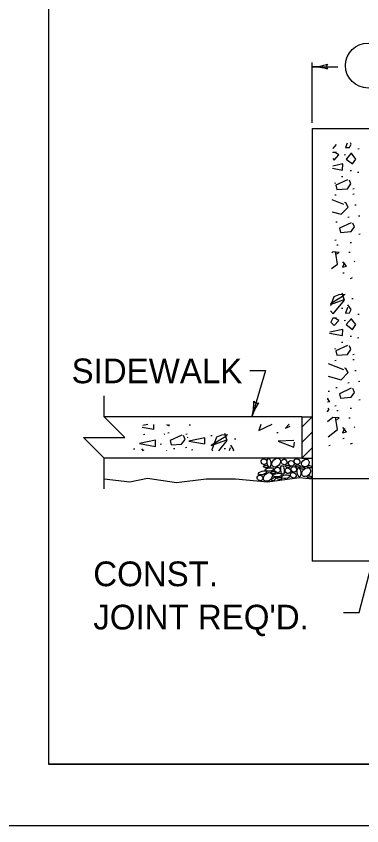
# Model space of a CAD drawing. Extents: x 997.6 to 1037.1, y 998.9 to 1022.9.
# Drawn here: x 1006.74 to 1009.54, y 1000 to 1006.55 of the extents above; entities that cross this region are included whole.
import ezdxf

# ---------------------------------------------------------------- set-up
doc = ezdxf.new("R2010")
doc.units = 0
for name, color, linetype in [('Level 1', 7, 'Continuous'), ('Level 10', 7, 'Continuous'), ('Level 11', 7, 'Continuous'), ('Level 14', 7, 'Continuous')]:
    doc.layers.add(name, color=color, linetype=linetype)

msp = doc.modelspace()

# ---------------------------------------------------------------- linework, layer by layer
at = {"layer": 'Level 1'}
for p, q in [((1009.1347, 1005.6883), (1009.1347, 1006.175)), ((1009.1347, 1006.1422), (1009.342, 1006.1422)), ((1009.1347, 1005.6422), (1010.0097, 1005.6422)), ((1009.1347, 1005.6422), (1009.1347, 1002.8088)), ((1008.6314, 1003.6841), (1008.7564, 1003.6841)), ((1008.7564, 1003.6841), (1008.6473, 1003.3088)), ((1009.0513, 1003.3088), (1007.451, 1003.3088)), ((1009.0513, 1003.3088), (1009.0513, 1002.9755)), ((1009.0513, 1003.3088), (1009.1347, 1003.3088)), ((1009.0513, 1003.2255), (1009.1347, 1003.3088)), ((1009.0513, 1003.1005), (1009.1347, 1003.1838)), ((1009.0513, 1002.9755), (1009.1347, 1003.0588)), ((1009.0513, 1002.9755), (1007.451, 1002.9755)), ((1009.0513, 1002.9755), (1009.1347, 1002.9755)), ((1010.7805, 1002.8088), (1009.1347, 1002.8088)), ((1009.1347, 1002.8088), (1009.1347, 1002.1422)), ((1009.5146, 1001.7271), (1009.7972, 1002.8088)), ((1012.7805, 1002.1422), (1009.1347, 1002.1422)), ((1009.3896, 1001.7271), (1009.5146, 1001.7271))]:
    msp.add_line(p, q, dxfattribs=at)
for points in [[(1009.3065, 1005.4816), (1009.3322, 1005.5132)], [(1009.4176, 1005.5223), (1009.4065, 1005.4883)], [(1009.4065, 1005.4883), (1009.4385, 1005.4896)], [(1009.4385, 1005.4896), (1009.4505, 1005.5163)], [(1009.4505, 1005.5163), (1009.4448, 1005.5252)], [(1009.3038, 1005.4483), (1009.3026, 1005.4458)], [(1009.303, 1005.4852), (1009.3065, 1005.4816)], [(1009.3332, 1005.4469), (1009.3038, 1005.4483)], [(1009.3145, 1005.3869), (1009.3518, 1005.4296)], [(1009.3518, 1005.4296), (1009.3252, 1005.4456)], [(1009.4042, 1005.4278), (1009.3935, 1005.4265)], [(1009.4545, 1005.4456), (1009.4118, 1005.3949), (1009.4612, 1005.3549), (1009.4878, 1005.3949), (1009.4585, 1005.4336), (1009.4438, 1005.4336)], [(1009.5154, 1005.4769), (1009.5048, 1005.4756)], [(1009.3021, 1005.3982), (1009.3145, 1005.3869)], [(1009.3816, 1005.3061), (1009.3829, 1005.3568)], [(1009.3013, 1005.3203), (1009.3816, 1005.3061)], [(1009.3829, 1005.3554), (1009.3014, 1005.3386)], [(1009.4533, 1005.3002), (1009.4426, 1005.2988)], [(1009.4218, 1005.2265), (1009.3271, 1005.1825), (1009.3364, 1005.1478), (1009.4204, 1005.1545), (1009.4484, 1005.1932), (1009.4364, 1005.2238)], [(1009.3845, 1005.2511), (1009.3738, 1005.2498)], [(1009.5122, 1005.2871), (1009.5014, 1005.2858)], [(1009.3256, 1005.1988), (1009.3149, 1005.1974)], [(1009.3288, 1005.1038), (1009.3182, 1005.1025)], [(1009.4762, 1005.1529), (1009.4654, 1005.1516)], [(1009.4762, 1005.1104), (1009.4654, 1005.1091)], [(1009.3918, 1005.0282), (1009.2985, 1005.0651)], [(1009.4092, 1005.0402), (1009.3958, 1005.0428)], [(1009.4265, 1005.0068), (1009.4092, 1005.0402)], [(1009.2974, 1004.968), (1009.3692, 1004.9482)], [(1009.3692, 1004.9482), (1009.4265, 1005.0068)], [(1009.4925, 1005.022), (1009.4818, 1005.0207)], [(1009.4336, 1004.9238), (1009.4229, 1004.9225)], [(1009.5219, 1004.9337), (1009.5113, 1004.9323)], [(1009.3387, 1004.8846), (1009.328, 1004.8833)], [(1009.4513, 1004.8796), (1009.3566, 1004.8356), (1009.3659, 1004.8009), (1009.4499, 1004.8076), (1009.4779, 1004.8463), (1009.4659, 1004.8769)], [(1009.5253, 1004.7864), (1009.5145, 1004.7851)], [(1009.3288, 1004.7373), (1009.3182, 1004.736)], [(1009.4533, 1004.7177), (1009.4426, 1004.7163)], [(1009.3038, 1004.6441), (1009.2938, 1004.6359)], [(1009.3545, 1004.6401), (1009.3038, 1004.6441)], [(1009.3265, 1004.6308), (1009.3252, 1004.6454)], [(1009.3345, 1004.6281), (1009.3532, 1004.6388)], [(1009.3453, 1004.6981), (1009.3346, 1004.6968)], [(1009.4434, 1004.6392), (1009.4328, 1004.6378)], [(1009.3412, 1004.5454), (1009.3265, 1004.6308)], [(1009.2924, 1004.5084), (1009.3412, 1004.5454)], [(1009.3968, 1004.554), (1009.3808, 1004.5207), (1009.4128, 1004.5287), (1009.3834, 1004.562)], [(1009.4812, 1004.5628), (1009.4745, 1004.5681)], [(1009.3943, 1004.4723), (1009.3837, 1004.4709)], [(1009.4598, 1004.4333), (1009.4438, 1004.4267)], [(1009.3932, 1004.2592), (1009.3785, 1004.3085)], [(1009.3105, 1004.2805), (1009.2841, 1004.2068)], [(1009.2844, 1004.2187), (1009.3932, 1004.2592)], [(1009.3932, 1004.2898), (1009.2846, 1004.2228)], [(1009.3065, 1004.1418), (1009.3972, 1004.2538)], [(1009.3518, 1004.2965), (1009.3105, 1004.2805)], [(1009.4012, 1004.2978), (1009.3518, 1004.2965)], [(1009.3972, 1004.2538), (1009.3812, 1004.2992)], [(1009.4663, 1004.2648), (1009.4557, 1004.2634)], [(1009.3845, 1004.1863), (1009.3738, 1004.1849)], [(1009.4212, 1004.1938), (1009.4065, 1004.1485), (1009.4385, 1004.1498), (1009.4505, 1004.1765), (1009.4252, 1004.2165)], [(1009.2828, 1004.1666), (1009.3065, 1004.1418)], [(1009.5154, 1004.1372), (1009.5048, 1004.1358)], [(1009.3332, 1004.1072), (1009.3038, 1004.1085), (1009.2852, 1004.0738), (1009.3145, 1004.0472), (1009.3518, 1004.0898), (1009.3252, 1004.1058)], [(1009.4042, 1004.0881), (1009.3935, 1004.0868)], [(1009.4545, 1004.1058), (1009.4118, 1004.0552), (1009.4612, 1004.0152), (1009.4878, 1004.0552), (1009.4585, 1004.0938), (1009.4438, 1004.0938)], [(1009.2768, 1003.9849), (1009.3816, 1003.9663)], [(1009.3829, 1004.0157), (1009.2771, 1003.9939)], [(1009.3816, 1003.9663), (1009.3829, 1004.017)], [(1009.4533, 1003.9604), (1009.4426, 1003.9591)], [(1009.5122, 1003.9473), (1009.5014, 1003.946)], [(1009.3256, 1003.859), (1009.3149, 1003.8577)], [(1009.4218, 1003.8868), (1009.3271, 1003.8428), (1009.3364, 1003.8081), (1009.4204, 1003.8148), (1009.4484, 1003.8534), (1009.4364, 1003.8841)], [(1009.3845, 1003.9113), (1009.3738, 1003.91)], [(1009.4762, 1003.8132), (1009.4654, 1003.8118)], [(1009.3918, 1003.6884), (1009.2688, 1003.7372)], [(1009.3288, 1003.7641), (1009.3182, 1003.7628)], [(1009.4762, 1003.7707), (1009.4654, 1003.7693)], [(1009.3692, 1003.6084), (1009.4265, 1003.6671)], [(1009.4092, 1003.7004), (1009.3958, 1003.7031)], [(1009.4265, 1003.6671), (1009.4092, 1003.7004)], [(1009.4925, 1003.6823), (1009.4818, 1003.6809)], [(1009.2655, 1003.6372), (1009.3692, 1003.6084)], [(1009.5219, 1003.5939), (1009.5113, 1003.5926)], [(1009.3387, 1003.5448), (1009.328, 1003.5435)], [(1009.4513, 1003.5398), (1009.3566, 1003.4958), (1009.3659, 1003.4612), (1009.4499, 1003.4678), (1009.4779, 1003.5065), (1009.4659, 1003.5372)], [(1009.4336, 1003.5841), (1009.4229, 1003.5828)], [(1007.451, 1002.7254), (1007.451, 1002.9754), (1007.2843, 1003.1422), (1007.6177, 1003.1422), (1007.451, 1003.3088), (1007.451, 1003.4783)], [(1009.2626, 1003.4597), (1009.2595, 1003.4532)], [(1009.2765, 1003.5154), (1009.2658, 1003.5141)], [(1009.2588, 1003.4294), (1009.2786, 1003.4343)], [(1009.2786, 1003.4343), (1009.2596, 1003.456)], [(1009.3288, 1003.3976), (1009.3182, 1003.3963)], [(1009.5253, 1003.4467), (1009.5145, 1003.4453)], [(1009.2576, 1003.3505), (1009.2732, 1003.3697)], [(1009.2732, 1003.3697), (1009.2652, 1003.3803)], [(1009.3453, 1003.3583), (1009.3346, 1003.357)], [(1009.4533, 1003.3779), (1009.4426, 1003.3766)], [(1009.3038, 1003.3043), (1009.2601, 1003.269)], [(1009.3545, 1003.3003), (1009.3038, 1003.3043)], [(1009.3265, 1003.291), (1009.3252, 1003.3057)], [(1009.3412, 1003.2057), (1009.3265, 1003.291)], [(1009.3345, 1003.2883), (1009.3532, 1003.299)], [(1009.4434, 1003.2994), (1009.4328, 1003.2981)], [(1007.7599, 1003.225), (1007.8529, 1003.2086)], [(1007.8051, 1003.2478), (1007.7644, 1003.2393)], [(1007.8529, 1003.2086), (1007.854, 1003.2473)], [(1007.9558, 1003.2465), (1007.9783, 1003.2353)], [(1007.9783, 1003.2353), (1007.9779, 1003.2463)], [(1008.1503, 1003.2419), (1008.1396, 1003.2406)], [(1008.7047, 1003.1993), (1008.8108, 1003.2506)], [(1008.7192, 1003.2483), (1008.7047, 1003.1993)], [(1008.9487, 1003.2491), (1008.9208, 1003.2179)], [(1008.9208, 1003.2179), (1008.9574, 1003.2326)], [(1009.2639, 1003.1472), (1009.3412, 1003.2057)], [(1009.3968, 1003.2143), (1009.3808, 1003.1809), (1009.4128, 1003.1889), (1009.3834, 1003.2223)], [(1009.4812, 1003.223), (1009.4745, 1003.2283)], [(1007.7805, 1003.1653), (1007.7698, 1003.164)], [(1007.9396, 1003.1691), (1007.9343, 1003.1651)], [(1007.9768, 1003.1784), (1007.9662, 1003.1771)], [(1008.0796, 1003.1604), (1007.9849, 1003.1163), (1007.9943, 1003.0817), (1008.0783, 1003.0883), (1008.1063, 1003.127), (1008.0943, 1003.1578)], [(1008.1241, 1003.1686), (1008.1134, 1003.1673)], [(1008.1316, 1003.1384), (1008.1263, 1003.1411)], [(1008.2666, 1003.1388), (1008.1372, 1003.1122), (1008.2653, 1003.0895), (1008.2666, 1003.1402)], [(1008.327, 1003.1555), (1008.3163, 1003.1542)], [(1008.4437, 1003.1544), (1008.3183, 1003.0771), (1008.4437, 1003.1238), (1008.429, 1003.1731)], [(1008.361, 1003.1451), (1008.3237, 1003.0411)], [(1008.4023, 1003.1611), (1008.361, 1003.1451)], [(1008.4517, 1003.1624), (1008.4023, 1003.1611)], [(1008.4477, 1003.1184), (1008.4317, 1003.1638)], [(1008.5168, 1003.1293), (1008.5062, 1003.128)], [(1008.8595, 1003.1798), (1008.8488, 1003.1784)], [(1009.3943, 1003.1325), (1009.3837, 1003.1312)], [(1007.8673, 1003.1192), (1007.738, 1003.0925), (1007.866, 1003.0698), (1007.8673, 1003.1205)], [(1007.9147, 1003.0868), (1007.904, 1003.0855)], [(1008.3787, 1003.0333), (1008.4477, 1003.1184)], [(1008.501, 1003.0411), (1008.4757, 1003.0811)], [(1008.9861, 1003.1171), (1008.8608, 1003.1118), (1008.9874, 1003.0638), (1008.9928, 1003.1051)], [(1009.2798, 1003.0768), (1009.2691, 1003.0755)], [(1009.4598, 1003.0936), (1009.4438, 1003.0869)], [(1007.6987, 1003.0475), (1007.688, 1003.0462)], [(1007.7704, 1003.0333), (1007.7566, 1003.0489)], [(1007.7699, 1003.0409), (1007.7663, 1003.0333)], [(1007.9585, 1003.0333), (1007.9562, 1003.0358)], [(1008.0227, 1003.0508), (1008.012, 1003.0495)], [(1008.1208, 1003.0607), (1008.1102, 1003.0593)], [(1008.1699, 1003.041), (1008.1593, 1003.0397)], [(1008.3237, 1003.0411), (1008.3312, 1003.0333)], [(1008.435, 1003.0508), (1008.4243, 1003.0495)], [(1008.4717, 1003.0584), (1008.4635, 1003.0333)], [(1008.4974, 1003.0333), (1008.501, 1003.0411)], [(1007.451, 1002.8088), (1007.6603, 1002.7827), (1007.8018, 1002.8135), (1008.0358, 1002.7765), (1008.2759, 1002.8073), (1008.516, 1002.8073), (1008.7745, 1002.7827), (1009.0331, 1002.8196), (1009.1347, 1002.8088)]]:
    msp.add_lwpolyline(points, dxfattribs=at)
msp.add_circle((1009.5874, 1006.1513), 0.1822, dxfattribs=at)
for centre, radius, start, end in [((1009.1347, 1006.5328), 0.3906, 269.98778, 270), ((1009.1347, 1006.5328), 0.3906, 270, 288.66878), ((1009.1347, 1005.7515), 0.3906, 71.34716, 89.99389), ((1009.2832, 1006.1421), 0.0312, 138.7746, 220.89129), ((1008.2722, 1003.4179), 0.3906, 343.79111, 2.45989), ((1009.0224, 1003.1998), 0.3906, 145.13827, 163.785), ((1008.6888, 1003.4515), 0.0312, 212.56571, 294.6824), ((1008.2722, 1003.4179), 0.3906, 343.77889, 343.79111)]:
    msp.add_arc(centre, radius, start, end, dxfattribs=at)
for centre, major_axis, ratio in [((1008.746, 1002.9458), (-0.0185, 0.0154), 0.914388), ((1008.786, 1002.9374), (-0.004, 0.0356), 0.389398), ((1008.8438, 1002.9382), (0.0307, 0.0277), 0.725793), ((1008.9084, 1002.9443), (-0.0185, 0.0154), 0.914388), ((1008.9669, 1002.9328), (-0.0185, 0.0154), 0.914388), ((1009.0131, 1002.9473), (-0.0185, 0.0154), 0.914388), ((1009.0808, 1002.9351), (-0.022, -0.0257), 0.840118), ((1008.7337, 1002.856), (-0.0344, -0.0101), 0.389398), ((1008.7611, 1002.9062), (0.0198, -0.0033), 0.466033), ((1008.7915, 1002.8834), (-0.0356, -0.004), 0.389398), ((1008.8204, 1002.8593), (0.0198, -0.0033), 0.466033), ((1008.8546, 1002.8797), (-0.0185, 0.0154), 0.914388), ((1008.8954, 1002.8796), (-0.004, 0.0356), 0.389398), ((1008.9385, 1002.8728), (-0.0185, 0.0154), 0.914388), ((1008.9373, 1002.9078), (0.0198, -0.0033), 0.466033), ((1008.9869, 1002.8843), (-0.0185, 0.0154), 0.914388), ((1009.0196, 1002.9116), (0.0198, -0.0033), 0.466033), ((1009.0285, 1002.8596), (-0.004, 0.0356), 0.389398), ((1009.0542, 1002.8947), (0.0198, -0.0033), 0.466033), ((1009.087, 1002.8613), (0.0307, 0.0277), 0.725793), ((1009.1135, 1002.9062), (0.0198, -0.0033), 0.466033), ((1008.7138, 1002.8143), (-0.0185, 0.0154), 0.914388), ((1008.7768, 1002.8228), (0.0307, 0.0277), 0.725793), ((1008.8241, 1002.8065), (-0.0153, -0.0131), 0.466033), ((1008.8545, 1002.838), (-0.0356, -0.004), 0.389398), ((1008.8689, 1002.8108), (0.0198, -0.0033), 0.466033), ((1008.9208, 1002.8249), (-0.0356, -0.004), 0.389398), ((1008.9823, 1002.8366), (-0.0185, 0.0154), 0.914388), ((1009.1135, 1002.8231), (0.0198, -0.0033), 0.466033)]:
    msp.add_ellipse(centre, major_axis=major_axis, ratio=ratio, dxfattribs=at)
at = {"layer": 'Level 10'}
for p in [(1007, 1021.5), (1035.5, 1000.5)]:
    msp.add_line(p, (1007, 1000.5), dxfattribs=at)
at = {"layer": 'Level 11'}
msp.add_lwpolyline([(1007, 1000.5), (1035.5, 1000.5), (1035.5, 1021.5), (1007, 1021.5)], close=True, dxfattribs=at)
at = {"layer": 'Level 14'}
msp.add_line((1036, 1000), (1000, 1000), dxfattribs=at)

# ---------------------------------------------------------------- texts
at = {"layer": 'Level 1'}
for s, p in [('SIDEWALK', (1007.1878, 1003.581)), ('CONST.', (1007.3633, 1001.9387)), ("JOINT REQ'D.", (1007.3633, 1001.5887))]:
    msp.add_text(s, height=0.2, dxfattribs=at).set_placement(p)

doc.saveas('drawing.dxf')
